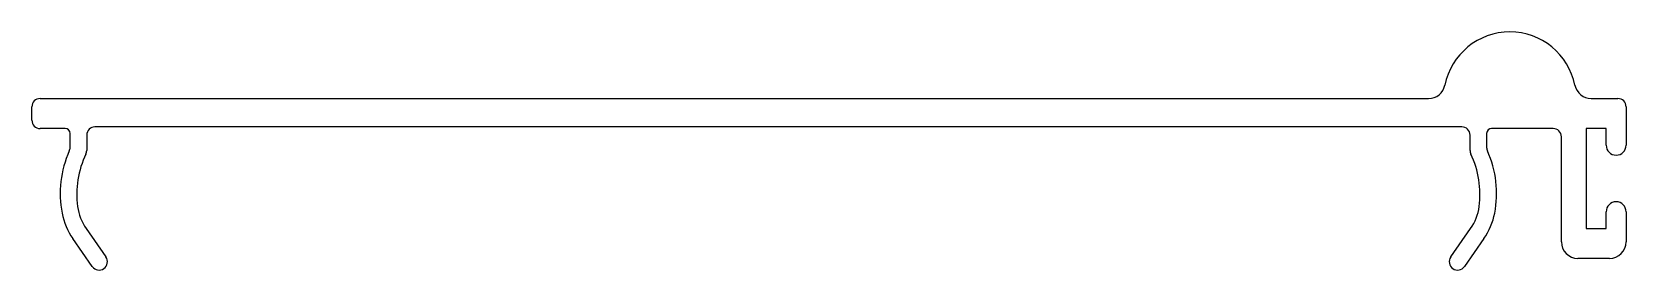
# Model space of a CAD drawing. Extents: x 1795.6 to 1891.5, y 1983.8 to 1998.1.
import ezdxf

# ---------------------------------------------------------------- set-up
doc = ezdxf.new("R2010")
doc.units = 0
doc.layers.get('0').update_dxf_attribs({"linetype": 'CONTINUOUS'})

msp = doc.modelspace()

# ---------------------------------------------------------------- linework, layer by layer
for p, q in [((1796.05, 1994.13), (1879.649, 1994.13)), ((1889.447, 1994.13), (1891.048, 1994.13)), ((1795.55, 1992.83), (1795.55, 1993.63)), ((1891.548, 1993.63), (1891.548, 1991.33)), ((1797.55, 1992.33), (1796.05, 1992.33)), ((1797.85, 1991.19), (1797.85, 1992.03)), ((1881.65, 1992.43), (1799.35, 1992.43)), ((1883.15, 1992.03), (1883.15, 1991.19)), ((1887.148, 1992.33), (1883.45, 1992.33)), ((1889.148, 1992.33), (1889.148, 1986.33)), ((1890.348, 1992.33), (1889.148, 1992.33)), ((1890.348, 1991.33), (1890.348, 1992.33)), ((1798.85, 1991.93), (1798.85, 1991.014)), ((1882.15, 1991.014), (1882.15, 1991.93)), ((1887.648, 1985.53), (1887.648, 1991.83)), ((1890.348, 1986.33), (1890.348, 1987.33)), ((1891.548, 1987.33), (1891.548, 1985.53)), ((1798.817, 1986.316), (1800.007, 1984.617)), ((1880.993, 1984.617), (1882.183, 1986.316)), ((1889.148, 1986.33), (1890.348, 1986.33)), ((1799.188, 1984.043), (1798.014, 1985.72)), ((1882.986, 1985.72), (1881.812, 1984.043)), ((1890.548, 1984.53), (1888.648, 1984.53))]:
    msp.add_line(p, q)
for centre, radius, start, end in [((1884.548, 1994.13), 4, 11.53696, 168.46304), ((1879.649, 1995.13), 1, 270, 348.46304), ((1889.447, 1995.13), 1, 191.53696, 270), ((1796.05, 1993.63), 0.5, 90, 180), ((1891.048, 1993.63), 0.5, 0, 90), ((1796.05, 1992.83), 0.5, 180, 270), ((1797.55, 1992.03), 0.3, 0, 90), ((1799.35, 1991.93), 0.5, 90, 180), ((1881.65, 1991.93), 0.5, 0, 90), ((1883.45, 1992.03), 0.3, 90, 180), ((1887.148, 1991.83), 0.5, 0, 90), ((1797.35, 1991.19), 0.5, 335.47418, 0), ((1798.35, 1991.014), 0.5, 334.41674, 360), ((1882.65, 1991.014), 0.5, 180, 205.58326), ((1883.65, 1991.19), 0.5, 180, 204.52582), ((1890.948, 1991.33), 0.6, 180, 0), ((1803.4, 1988.43), 6.15, 155.47418, 191.14249), ((1803.852, 1988.38), 5.6, 154.41674, 187.57645), ((1877.148, 1988.38), 5.6, 352.42355, 25.58326), ((1877.6, 1988.43), 6.15, 348.85751, 24.52582), ((1801.291, 1988.014), 4, 191.14249, 215), ((1801.275, 1988.037), 3, 187.57645, 215), ((1879.725, 1988.037), 3, 325, 352.42355), ((1879.71, 1988.014), 4, 325, 348.85751), ((1890.948, 1987.33), 0.6, 0, 180), ((1888.648, 1985.53), 1, 180, 270), ((1890.548, 1985.53), 1, 270, 0), ((1799.598, 1984.33), 0.5, 215, 35), ((1881.402, 1984.33), 0.5, 145, 325)]:
    msp.add_arc(centre, radius, start, end)

doc.saveas('drawing.dxf')
